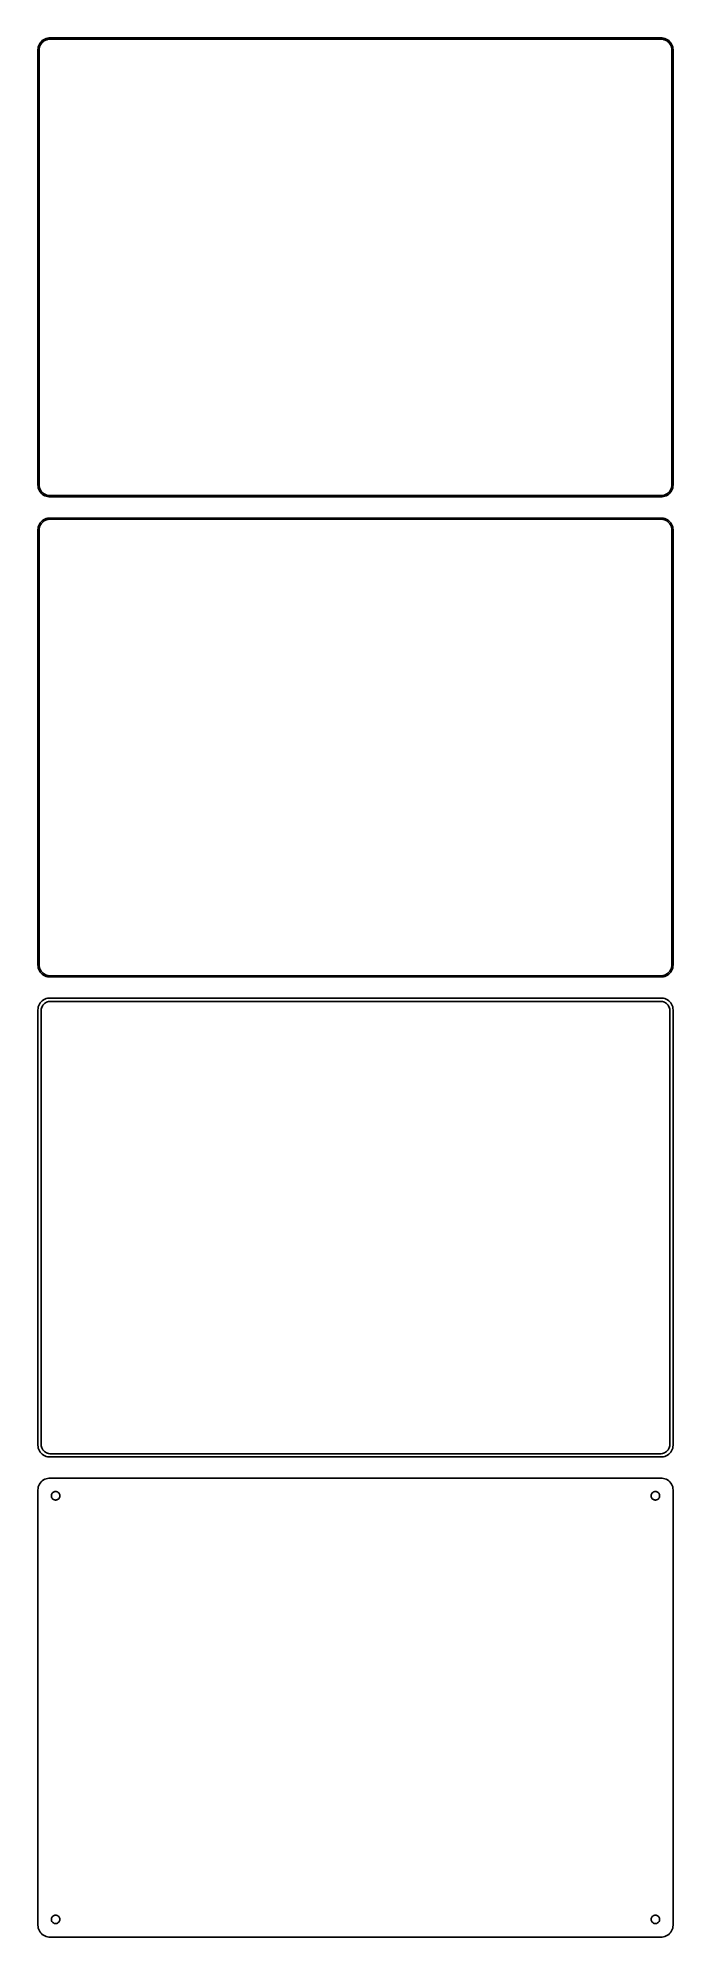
# Model space of a CAD drawing. Header units: metres. Extents: x -135 to 135, y 515 to 1321.
import ezdxf

# ---------------------------------------------------------------- set-up
doc = ezdxf.new("R2010")
doc.units = ezdxf.units.M

msp = doc.modelspace()

# ---------------------------------------------------------------- linework, layer by layer
for p, q in [((-134.961, 1317.13), (-135, 1316.5)), ((-135, 1316.5), (-135, 1131.5)), ((-134.843, 1317.74), (-134.961, 1317.13)), ((-134.649, 1318.34), (-134.843, 1317.74)), ((-134.382, 1318.91), (-134.649, 1318.34)), ((-134.5, 1316.25), (-134.463, 1316.85)), ((-134.5, 1131.75), (-134.5, 1316.25)), ((-134.463, 1316.85), (-134.351, 1317.43)), ((-134.045, 1319.44), (-134.382, 1318.91)), ((-134.351, 1317.43), (-134.166, 1318)), ((-134.166, 1318), (-133.912, 1318.54)), ((-133.645, 1319.92), (-134.045, 1319.44)), ((-133.912, 1318.54), (-133.593, 1319.04)), ((-133.187, 1320.35), (-133.645, 1319.92)), ((-133.593, 1319.04), (-133.213, 1319.5)), ((-133.213, 1319.5), (-132.778, 1319.91)), ((-132.679, 1320.72), (-133.187, 1320.35)), ((-132.778, 1319.91), (-132.295, 1320.26)), ((-132.129, 1321.02), (-132.679, 1320.72)), ((-132.295, 1320.26), (-131.772, 1320.55)), ((-131.545, 1321.26), (-132.129, 1321.02)), ((-131.772, 1320.55), (-131.218, 1320.77)), ((-130.937, 1321.41), (-131.545, 1321.26)), ((-131.218, 1320.77), (-130.64, 1320.92)), ((-130.314, 1321.49), (-130.937, 1321.41)), ((-130.64, 1320.92), (-130.048, 1320.99)), ((130.314, 1321.49), (-130.314, 1321.49)), ((-130.048, 1320.99), (130.048, 1320.99)), ((130.048, 1320.99), (130.64, 1320.92)), ((130.937, 1321.41), (130.314, 1321.49)), ((130.64, 1320.92), (131.218, 1320.77)), ((131.545, 1321.26), (130.937, 1321.41)), ((131.218, 1320.77), (131.772, 1320.55)), ((132.129, 1321.02), (131.545, 1321.26)), ((131.772, 1320.55), (132.295, 1320.26)), ((132.679, 1320.72), (132.129, 1321.02)), ((132.295, 1320.26), (132.778, 1319.91)), ((133.187, 1320.35), (132.679, 1320.72)), ((132.778, 1319.91), (133.213, 1319.5)), ((133.645, 1319.92), (133.187, 1320.35)), ((133.213, 1319.5), (133.593, 1319.04)), ((133.593, 1319.04), (133.912, 1318.54)), ((134.045, 1319.44), (133.645, 1319.92)), ((133.912, 1318.54), (134.166, 1318)), ((134.382, 1318.91), (134.045, 1319.44)), ((134.166, 1318), (134.351, 1317.43)), ((134.351, 1317.43), (134.463, 1316.85)), ((134.649, 1318.34), (134.382, 1318.91)), ((134.463, 1316.85), (134.5, 1316.25)), ((134.5, 1316.25), (134.5, 1131.75)), ((134.843, 1317.74), (134.649, 1318.34)), ((134.961, 1317.13), (134.843, 1317.74)), ((135, 1316.5), (134.961, 1317.13)), ((135, 1131.5), (135, 1316.5)), ((-135, 1131.5), (-134.961, 1130.87)), ((-134.961, 1130.87), (-134.843, 1130.26)), ((-134.843, 1130.26), (-134.649, 1129.66)), ((-134.463, 1131.15), (-134.5, 1131.75)), ((-134.351, 1130.57), (-134.463, 1131.15)), ((-134.166, 1130), (-134.351, 1130.57)), ((-133.912, 1129.46), (-134.166, 1130)), ((134.166, 1130), (133.912, 1129.46)), ((134.351, 1130.57), (134.166, 1130)), ((134.463, 1131.15), (134.351, 1130.57)), ((134.5, 1131.75), (134.463, 1131.15)), ((134.649, 1129.66), (134.843, 1130.26)), ((134.843, 1130.26), (134.961, 1130.87)), ((134.961, 1130.87), (135, 1131.5)), ((-134.649, 1129.66), (-134.382, 1129.09)), ((-134.382, 1129.09), (-134.045, 1128.56)), ((-134.045, 1128.56), (-133.645, 1128.08)), ((-133.593, 1128.96), (-133.912, 1129.46)), ((-133.645, 1128.08), (-133.187, 1127.65)), ((-133.213, 1128.5), (-133.593, 1128.96)), ((-132.778, 1128.09), (-133.213, 1128.5)), ((-133.187, 1127.65), (-132.679, 1127.28)), ((-132.295, 1127.74), (-132.778, 1128.09)), ((-132.679, 1127.28), (-132.129, 1126.98)), ((-131.772, 1127.45), (-132.295, 1127.74)), ((-132.129, 1126.98), (-131.545, 1126.74)), ((-131.218, 1127.23), (-131.772, 1127.45)), ((-131.545, 1126.74), (-130.937, 1126.59)), ((-130.64, 1127.08), (-131.218, 1127.23)), ((-130.937, 1126.59), (-130.314, 1126.51)), ((-130.048, 1127.01), (-130.64, 1127.08)), ((-130.314, 1126.51), (130.314, 1126.51)), ((130.048, 1127.01), (-130.048, 1127.01)), ((130.64, 1127.08), (130.048, 1127.01)), ((130.314, 1126.51), (130.937, 1126.59)), ((131.218, 1127.23), (130.64, 1127.08)), ((130.937, 1126.59), (131.545, 1126.74)), ((131.772, 1127.45), (131.218, 1127.23)), ((131.545, 1126.74), (132.129, 1126.98)), ((132.295, 1127.74), (131.772, 1127.45)), ((132.129, 1126.98), (132.679, 1127.28)), ((132.778, 1128.09), (132.295, 1127.74)), ((132.679, 1127.28), (133.187, 1127.65)), ((133.213, 1128.5), (132.778, 1128.09)), ((133.187, 1127.65), (133.645, 1128.08)), ((133.593, 1128.96), (133.213, 1128.5)), ((133.912, 1129.46), (133.593, 1128.96)), ((133.645, 1128.08), (134.045, 1128.56)), ((134.045, 1128.56), (134.382, 1129.09)), ((134.382, 1129.09), (134.649, 1129.66)), ((-134.843, 1113.74), (-134.961, 1113.13)), ((-134.649, 1114.34), (-134.843, 1113.74)), ((-134.382, 1114.91), (-134.649, 1114.34)), ((-134.045, 1115.44), (-134.382, 1114.91)), ((-134.351, 1113.43), (-134.166, 1114)), ((-134.166, 1114), (-133.912, 1114.54)), ((-133.645, 1115.92), (-134.045, 1115.44)), ((-133.912, 1114.54), (-133.593, 1115.04)), ((-133.187, 1116.35), (-133.645, 1115.92)), ((-133.593, 1115.04), (-133.213, 1115.5)), ((-133.213, 1115.5), (-132.778, 1115.91)), ((-132.679, 1116.72), (-133.187, 1116.35)), ((-132.778, 1115.91), (-132.295, 1116.26)), ((-132.129, 1117.02), (-132.679, 1116.72)), ((-132.295, 1116.26), (-131.772, 1116.55)), ((-131.545, 1117.26), (-132.129, 1117.02)), ((-131.772, 1116.55), (-131.218, 1116.77)), ((-130.937, 1117.41), (-131.545, 1117.26)), ((-131.218, 1116.77), (-130.64, 1116.92)), ((-130.314, 1117.49), (-130.937, 1117.41)), ((-130.64, 1116.92), (-130.048, 1116.99)), ((130.314, 1117.49), (-130.314, 1117.49)), ((-130.048, 1116.99), (130.048, 1116.99)), ((130.048, 1116.99), (130.64, 1116.92)), ((130.937, 1117.41), (130.314, 1117.49)), ((130.64, 1116.92), (131.218, 1116.77)), ((131.545, 1117.26), (130.937, 1117.41)), ((131.218, 1116.77), (131.772, 1116.55)), ((132.129, 1117.02), (131.545, 1117.26)), ((131.772, 1116.55), (132.295, 1116.26)), ((132.679, 1116.72), (132.129, 1117.02)), ((132.295, 1116.26), (132.778, 1115.91)), ((133.187, 1116.35), (132.679, 1116.72)), ((132.778, 1115.91), (133.213, 1115.5)), ((133.645, 1115.92), (133.187, 1116.35)), ((133.213, 1115.5), (133.593, 1115.04)), ((133.593, 1115.04), (133.912, 1114.54)), ((134.045, 1115.44), (133.645, 1115.92)), ((133.912, 1114.54), (134.166, 1114)), ((134.382, 1114.91), (134.045, 1115.44)), ((134.166, 1114), (134.351, 1113.43)), ((134.649, 1114.34), (134.382, 1114.91)), ((134.843, 1113.74), (134.649, 1114.34)), ((134.961, 1113.13), (134.843, 1113.74)), ((-134.961, 1113.13), (-135, 1112.5)), ((-135, 1112.5), (-135, 927.5)), ((-134.5, 1112.25), (-134.463, 1112.85)), ((-134.5, 927.75), (-134.5, 1112.25)), ((-134.463, 1112.85), (-134.351, 1113.43)), ((134.351, 1113.43), (134.463, 1112.85)), ((134.463, 1112.85), (134.5, 1112.25)), ((134.5, 1112.25), (134.5, 927.75)), ((135, 1112.5), (134.961, 1113.13)), ((135, 927.5), (135, 1112.5)), ((-135, 927.5), (-134.961, 926.873)), ((-134.961, 926.873), (-134.843, 926.257)), ((-134.843, 926.257), (-134.649, 925.659)), ((-134.649, 925.659), (-134.382, 925.091)), ((-134.463, 927.155), (-134.5, 927.75)), ((-134.351, 926.569), (-134.463, 927.155)), ((-134.382, 925.091), (-134.045, 924.561)), ((-134.166, 926.001), (-134.351, 926.569)), ((-133.912, 925.462), (-134.166, 926.001)), ((-134.045, 924.561), (-133.645, 924.077)), ((-133.593, 924.958), (-133.912, 925.462)), ((-133.645, 924.077), (-133.187, 923.647)), ((-133.213, 924.498), (-133.593, 924.958)), ((-132.778, 924.09), (-133.213, 924.498)), ((-133.187, 923.647), (-132.679, 923.278)), ((-132.295, 923.739), (-132.778, 924.09)), ((-132.679, 923.278), (-132.129, 922.976)), ((-131.772, 923.452), (-132.295, 923.739)), ((-132.129, 922.976), (-131.545, 922.745)), ((-131.218, 923.232), (-131.772, 923.452)), ((-131.545, 922.745), (-130.937, 922.589)), ((-130.64, 923.084), (-131.218, 923.232)), ((-130.937, 922.589), (-130.314, 922.51)), ((-130.048, 923.009), (-130.64, 923.084)), ((-130.314, 922.51), (130.314, 922.51)), ((130.048, 923.009), (-130.048, 923.009)), ((130.64, 923.084), (130.048, 923.009)), ((130.314, 922.51), (130.937, 922.589)), ((131.218, 923.232), (130.64, 923.084)), ((130.937, 922.589), (131.545, 922.745)), ((131.772, 923.452), (131.218, 923.232)), ((131.545, 922.745), (132.129, 922.976)), ((132.295, 923.739), (131.772, 923.452)), ((132.129, 922.976), (132.679, 923.278)), ((132.778, 924.09), (132.295, 923.739)), ((132.679, 923.278), (133.187, 923.647)), ((133.213, 924.498), (132.778, 924.09)), ((133.187, 923.647), (133.645, 924.077)), ((133.593, 924.958), (133.213, 924.498)), ((133.912, 925.462), (133.593, 924.958)), ((133.645, 924.077), (134.045, 924.561)), ((134.166, 926.001), (133.912, 925.462)), ((134.045, 924.561), (134.382, 925.091)), ((134.351, 926.569), (134.166, 926.001)), ((134.463, 927.155), (134.351, 926.569)), ((134.382, 925.091), (134.649, 925.659)), ((134.5, 927.75), (134.463, 927.155)), ((134.649, 925.659), (134.843, 926.257)), ((134.843, 926.257), (134.961, 926.873)), ((134.961, 926.873), (135, 927.5)), ((-133.645, 911.923), (-134.045, 911.439)), ((-133.187, 912.353), (-133.645, 911.923)), ((-132.679, 912.722), (-133.187, 912.353)), ((-132.129, 913.024), (-132.679, 912.722)), ((-131.545, 913.255), (-132.129, 913.024)), ((-130.937, 913.411), (-131.545, 913.255)), ((-131.398, 911.751), (-130.946, 911.93)), ((-130.946, 911.93), (-130.475, 912.051)), ((-130.314, 913.49), (-130.937, 913.411)), ((-130.475, 912.051), (-129.993, 912.112)), ((130.314, 913.49), (-130.314, 913.49)), ((-129.993, 912.112), (129.993, 912.112)), ((129.993, 912.112), (130.475, 912.051)), ((130.937, 913.411), (130.314, 913.49)), ((130.475, 912.051), (130.946, 911.93)), ((131.545, 913.255), (130.937, 913.411)), ((130.946, 911.93), (131.398, 911.751)), ((132.129, 913.024), (131.545, 913.255)), ((132.679, 912.722), (132.129, 913.024)), ((133.187, 912.353), (132.679, 912.722)), ((133.645, 911.923), (133.187, 912.353)), ((134.045, 911.439), (133.645, 911.923)), ((-134.961, 909.127), (-135, 908.5)), ((-135, 908.5), (-135, 723.5)), ((-134.843, 909.743), (-134.961, 909.127)), ((-134.649, 910.341), (-134.843, 909.743)), ((-134.382, 910.909), (-134.649, 910.341)), ((-134.045, 911.439), (-134.382, 910.909)), ((-133.619, 908.25), (-133.589, 908.735)), ((-133.619, 723.75), (-133.619, 908.25)), ((-133.589, 908.735), (-133.498, 909.212)), ((-133.498, 909.212), (-133.348, 909.674)), ((-133.348, 909.674), (-133.141, 910.114)), ((-133.141, 910.114), (-132.88, 910.524)), ((-132.88, 910.524), (-132.571, 910.899)), ((-132.571, 910.899), (-132.216, 911.231)), ((-132.216, 911.231), (-131.823, 911.517)), ((-131.823, 911.517), (-131.398, 911.751)), ((131.398, 911.751), (131.823, 911.517)), ((131.823, 911.517), (132.216, 911.231)), ((132.216, 911.231), (132.571, 910.899)), ((132.571, 910.899), (132.88, 910.524)), ((132.88, 910.524), (133.141, 910.114)), ((133.141, 910.114), (133.348, 909.674)), ((133.348, 909.674), (133.498, 909.212)), ((133.498, 909.212), (133.589, 908.735)), ((133.589, 908.735), (133.619, 908.25)), ((133.619, 908.25), (133.619, 723.75)), ((134.382, 910.909), (134.045, 911.439)), ((134.649, 910.341), (134.382, 910.909)), ((134.843, 909.743), (134.649, 910.341)), ((134.961, 909.127), (134.843, 909.743)), ((135, 908.5), (134.961, 909.127)), ((135, 723.5), (135, 908.5)), ((-135, 723.5), (-134.961, 722.873)), ((-134.961, 722.873), (-134.843, 722.257)), ((-134.843, 722.257), (-134.649, 721.659)), ((-134.649, 721.659), (-134.382, 721.091)), ((-134.382, 721.091), (-134.045, 720.561)), ((-134.045, 720.561), (-133.645, 720.077)), ((-133.645, 720.077), (-133.187, 719.647)), ((-133.589, 723.265), (-133.619, 723.75)), ((-133.498, 722.788), (-133.589, 723.265)), ((-133.348, 722.326), (-133.498, 722.788)), ((-133.141, 721.886), (-133.348, 722.326)), ((-133.187, 719.647), (-132.679, 719.278)), ((-132.88, 721.476), (-133.141, 721.886)), ((-132.571, 721.101), (-132.88, 721.476)), ((-132.679, 719.278), (-132.129, 718.976)), ((-132.216, 720.769), (-132.571, 721.101)), ((-131.823, 720.483), (-132.216, 720.769)), ((-132.129, 718.976), (-131.545, 718.745)), ((-131.398, 720.249), (-131.823, 720.483)), ((-131.545, 718.745), (-130.937, 718.589)), ((-130.946, 720.07), (-131.398, 720.249)), ((-130.475, 719.949), (-130.946, 720.07)), ((-130.937, 718.589), (-130.314, 718.51)), ((-129.993, 719.888), (-130.475, 719.949)), ((-130.314, 718.51), (130.314, 718.51)), ((129.993, 719.888), (-129.993, 719.888)), ((130.475, 719.949), (129.993, 719.888)), ((130.314, 718.51), (130.937, 718.589)), ((130.946, 720.07), (130.475, 719.949)), ((130.937, 718.589), (131.545, 718.745)), ((131.398, 720.249), (130.946, 720.07)), ((131.823, 720.483), (131.398, 720.249)), ((131.545, 718.745), (132.129, 718.976)), ((132.216, 720.769), (131.823, 720.483)), ((132.129, 718.976), (132.679, 719.278)), ((132.571, 721.101), (132.216, 720.769)), ((132.88, 721.476), (132.571, 721.101)), ((132.679, 719.278), (133.187, 719.647)), ((133.141, 721.886), (132.88, 721.476)), ((133.348, 722.326), (133.141, 721.886)), ((133.187, 719.647), (133.645, 720.077)), ((133.498, 722.788), (133.348, 722.326)), ((133.589, 723.265), (133.498, 722.788)), ((133.619, 723.75), (133.589, 723.265)), ((133.645, 720.077), (134.045, 720.561)), ((134.045, 720.561), (134.382, 721.091)), ((134.382, 721.091), (134.649, 721.659)), ((134.649, 721.659), (134.843, 722.257)), ((134.843, 722.257), (134.961, 722.873)), ((134.961, 722.873), (135, 723.5)), ((-134.961, 705.127), (-135, 704.5)), ((-135, 704.5), (-135, 519.5)), ((-134.843, 705.743), (-134.961, 705.127)), ((-134.649, 706.341), (-134.843, 705.743)), ((-134.382, 706.909), (-134.649, 706.341)), ((-134.045, 707.439), (-134.382, 706.909)), ((-133.645, 707.923), (-134.045, 707.439)), ((-133.187, 708.353), (-133.645, 707.923)), ((-132.679, 708.722), (-133.187, 708.353)), ((-132.129, 709.024), (-132.679, 708.722)), ((-131.545, 709.255), (-132.129, 709.024)), ((-130.937, 709.411), (-131.545, 709.255)), ((-130.314, 709.49), (-130.937, 709.411)), ((130.314, 709.49), (-130.314, 709.49)), ((-129.3, 702), (-129.286, 702.226)), ((-129.286, 702.226), (-129.243, 702.448)), ((-129.243, 702.448), (-129.174, 702.663)), ((-129.174, 702.663), (-129.077, 702.867)), ((-129.077, 702.867), (-128.956, 703.058)), ((-128.956, 703.058), (-128.812, 703.232)), ((-128.812, 703.232), (-128.647, 703.387)), ((-128.647, 703.387), (-128.464, 703.52)), ((-128.464, 703.52), (-128.266, 703.629)), ((-128.266, 703.629), (-128.056, 703.712)), ((-128.056, 703.712), (-127.837, 703.768)), ((-127.837, 703.768), (-127.613, 703.796)), ((-127.613, 703.796), (-127.387, 703.796)), ((-127.387, 703.796), (-127.163, 703.768)), ((-127.163, 703.768), (-126.944, 703.712)), ((-126.944, 703.712), (-126.734, 703.629)), ((-126.734, 703.629), (-126.536, 703.52)), ((-126.536, 703.52), (-126.353, 703.387)), ((-126.353, 703.387), (-126.188, 703.232)), ((-126.188, 703.232), (-126.044, 703.058)), ((-126.044, 703.058), (-125.923, 702.867)), ((-125.923, 702.867), (-125.826, 702.663)), ((-125.826, 702.663), (-125.757, 702.448)), ((-125.757, 702.448), (-125.714, 702.226)), ((-125.714, 702.226), (-125.7, 702)), ((125.7, 702), (125.714, 702.226)), ((125.714, 702.226), (125.757, 702.448)), ((125.757, 702.448), (125.826, 702.663)), ((125.826, 702.663), (125.923, 702.867)), ((125.923, 702.867), (126.044, 703.058)), ((126.044, 703.058), (126.188, 703.232)), ((126.188, 703.232), (126.353, 703.387)), ((126.353, 703.387), (126.536, 703.52)), ((126.536, 703.52), (126.734, 703.629)), ((126.734, 703.629), (126.944, 703.712)), ((126.944, 703.712), (127.163, 703.768)), ((127.163, 703.768), (127.387, 703.796)), ((127.387, 703.796), (127.613, 703.796)), ((127.613, 703.796), (127.837, 703.768)), ((127.837, 703.768), (128.056, 703.712)), ((128.056, 703.712), (128.266, 703.629)), ((128.266, 703.629), (128.464, 703.52)), ((128.464, 703.52), (128.647, 703.387)), ((128.647, 703.387), (128.812, 703.232)), ((128.812, 703.232), (128.956, 703.058)), ((128.956, 703.058), (129.077, 702.867)), ((129.077, 702.867), (129.174, 702.663)), ((129.174, 702.663), (129.243, 702.448)), ((129.243, 702.448), (129.286, 702.226)), ((129.286, 702.226), (129.3, 702)), ((130.937, 709.411), (130.314, 709.49)), ((131.545, 709.255), (130.937, 709.411)), ((132.129, 709.024), (131.545, 709.255)), ((132.679, 708.722), (132.129, 709.024)), ((133.187, 708.353), (132.679, 708.722)), ((133.645, 707.923), (133.187, 708.353)), ((134.045, 707.439), (133.645, 707.923)), ((134.382, 706.909), (134.045, 707.439)), ((134.649, 706.341), (134.382, 706.909)), ((134.843, 705.743), (134.649, 706.341)), ((134.961, 705.127), (134.843, 705.743)), ((135, 704.5), (134.961, 705.127)), ((135, 519.5), (135, 704.5)), ((-129.286, 701.774), (-129.3, 702)), ((-129.243, 701.552), (-129.286, 701.774)), ((-129.174, 701.337), (-129.243, 701.552)), ((-129.077, 701.133), (-129.174, 701.337)), ((-128.956, 700.942), (-129.077, 701.133)), ((-128.812, 700.768), (-128.956, 700.942)), ((-128.647, 700.613), (-128.812, 700.768)), ((-128.464, 700.48), (-128.647, 700.613)), ((-128.266, 700.371), (-128.464, 700.48)), ((-128.056, 700.288), (-128.266, 700.371)), ((-127.837, 700.232), (-128.056, 700.288)), ((-127.613, 700.204), (-127.837, 700.232)), ((-127.387, 700.204), (-127.613, 700.204)), ((-127.163, 700.232), (-127.387, 700.204)), ((-126.944, 700.288), (-127.163, 700.232)), ((-126.734, 700.371), (-126.944, 700.288)), ((-126.536, 700.48), (-126.734, 700.371)), ((-126.353, 700.613), (-126.536, 700.48)), ((-126.188, 700.768), (-126.353, 700.613)), ((-126.044, 700.942), (-126.188, 700.768)), ((-125.923, 701.133), (-126.044, 700.942)), ((-125.826, 701.337), (-125.923, 701.133)), ((-125.757, 701.552), (-125.826, 701.337)), ((-125.714, 701.774), (-125.757, 701.552)), ((-125.7, 702), (-125.714, 701.774)), ((125.714, 701.774), (125.7, 702)), ((125.757, 701.552), (125.714, 701.774)), ((125.826, 701.337), (125.757, 701.552)), ((125.923, 701.133), (125.826, 701.337)), ((126.044, 700.942), (125.923, 701.133)), ((126.188, 700.768), (126.044, 700.942)), ((126.353, 700.613), (126.188, 700.768)), ((126.536, 700.48), (126.353, 700.613)), ((126.734, 700.371), (126.536, 700.48)), ((126.944, 700.288), (126.734, 700.371)), ((127.163, 700.232), (126.944, 700.288)), ((127.387, 700.204), (127.163, 700.232)), ((127.613, 700.204), (127.387, 700.204)), ((127.837, 700.232), (127.613, 700.204)), ((128.056, 700.288), (127.837, 700.232)), ((128.266, 700.371), (128.056, 700.288)), ((128.464, 700.48), (128.266, 700.371)), ((128.647, 700.613), (128.464, 700.48)), ((128.812, 700.768), (128.647, 700.613)), ((128.956, 700.942), (128.812, 700.768)), ((129.077, 701.133), (128.956, 700.942)), ((129.174, 701.337), (129.077, 701.133)), ((129.243, 701.552), (129.174, 701.337)), ((129.286, 701.774), (129.243, 701.552)), ((129.3, 702), (129.286, 701.774)), ((-135, 519.5), (-134.961, 518.873)), ((-134.961, 518.873), (-134.843, 518.257)), ((-134.843, 518.257), (-134.649, 517.659)), ((-134.649, 517.659), (-134.382, 517.091)), ((-134.382, 517.091), (-134.045, 516.561)), ((-134.045, 516.561), (-133.645, 516.077)), ((-129.3, 522), (-129.286, 522.226)), ((-129.286, 521.774), (-129.3, 522)), ((-129.286, 522.226), (-129.243, 522.448)), ((-129.243, 521.552), (-129.286, 521.774)), ((-129.243, 522.448), (-129.174, 522.663)), ((-129.174, 521.337), (-129.243, 521.552)), ((-129.174, 522.663), (-129.077, 522.867)), ((-129.077, 521.133), (-129.174, 521.337)), ((-129.077, 522.867), (-128.956, 523.058)), ((-128.956, 520.942), (-129.077, 521.133)), ((-128.956, 523.058), (-128.812, 523.232)), ((-128.812, 520.768), (-128.956, 520.942)), ((-128.812, 523.232), (-128.647, 523.387)), ((-128.647, 520.613), (-128.812, 520.768)), ((-128.647, 523.387), (-128.464, 523.52)), ((-128.464, 520.48), (-128.647, 520.613)), ((-128.464, 523.52), (-128.266, 523.629)), ((-128.266, 520.371), (-128.464, 520.48)), ((-128.266, 523.629), (-128.056, 523.712)), ((-128.056, 520.288), (-128.266, 520.371)), ((-128.056, 523.712), (-127.837, 523.768)), ((-127.837, 520.232), (-128.056, 520.288)), ((-127.837, 523.768), (-127.613, 523.796)), ((-127.613, 520.204), (-127.837, 520.232)), ((-127.613, 523.796), (-127.387, 523.796)), ((-127.387, 520.204), (-127.613, 520.204)), ((-127.387, 523.796), (-127.163, 523.768)), ((-127.163, 520.232), (-127.387, 520.204)), ((-127.163, 523.768), (-126.944, 523.712)), ((-126.944, 520.288), (-127.163, 520.232)), ((-126.944, 523.712), (-126.734, 523.629)), ((-126.734, 520.371), (-126.944, 520.288)), ((-126.734, 523.629), (-126.536, 523.52)), ((-126.536, 520.48), (-126.734, 520.371)), ((-126.536, 523.52), (-126.353, 523.387)), ((-126.353, 520.613), (-126.536, 520.48)), ((-126.353, 523.387), (-126.188, 523.232)), ((-126.188, 520.768), (-126.353, 520.613)), ((-126.188, 523.232), (-126.044, 523.058)), ((-126.044, 520.942), (-126.188, 520.768)), ((-126.044, 523.058), (-125.923, 522.867)), ((-125.923, 521.133), (-126.044, 520.942)), ((-125.923, 522.867), (-125.826, 522.663)), ((-125.826, 521.337), (-125.923, 521.133)), ((-125.826, 522.663), (-125.757, 522.448)), ((-125.757, 521.552), (-125.826, 521.337)), ((-125.757, 522.448), (-125.714, 522.226)), ((-125.714, 521.774), (-125.757, 521.552)), ((-125.714, 522.226), (-125.7, 522)), ((-125.7, 522), (-125.714, 521.774)), ((125.7, 522), (125.714, 522.226)), ((125.714, 521.774), (125.7, 522)), ((125.714, 522.226), (125.757, 522.448)), ((125.757, 521.552), (125.714, 521.774)), ((125.757, 522.448), (125.826, 522.663)), ((125.826, 521.337), (125.757, 521.552)), ((125.826, 522.663), (125.923, 522.867)), ((125.923, 521.133), (125.826, 521.337)), ((125.923, 522.867), (126.044, 523.058)), ((126.044, 520.942), (125.923, 521.133)), ((126.044, 523.058), (126.188, 523.232)), ((126.188, 520.768), (126.044, 520.942)), ((126.188, 523.232), (126.353, 523.387)), ((126.353, 520.613), (126.188, 520.768)), ((126.353, 523.387), (126.536, 523.52)), ((126.536, 520.48), (126.353, 520.613)), ((126.536, 523.52), (126.734, 523.629)), ((126.734, 520.371), (126.536, 520.48)), ((126.734, 523.629), (126.944, 523.712)), ((126.944, 520.288), (126.734, 520.371)), ((126.944, 523.712), (127.163, 523.768)), ((127.163, 520.232), (126.944, 520.288)), ((127.163, 523.768), (127.387, 523.796)), ((127.387, 520.204), (127.163, 520.232)), ((127.387, 523.796), (127.613, 523.796)), ((127.613, 520.204), (127.387, 520.204)), ((127.613, 523.796), (127.837, 523.768)), ((127.837, 520.232), (127.613, 520.204)), ((127.837, 523.768), (128.056, 523.712)), ((128.056, 520.288), (127.837, 520.232)), ((128.056, 523.712), (128.266, 523.629)), ((128.266, 520.371), (128.056, 520.288)), ((128.266, 523.629), (128.464, 523.52)), ((128.464, 520.48), (128.266, 520.371)), ((128.464, 523.52), (128.647, 523.387)), ((128.647, 520.613), (128.464, 520.48)), ((128.647, 523.387), (128.812, 523.232)), ((128.812, 520.768), (128.647, 520.613)), ((128.812, 523.232), (128.956, 523.058)), ((128.956, 520.942), (128.812, 520.768)), ((128.956, 523.058), (129.077, 522.867)), ((129.077, 521.133), (128.956, 520.942)), ((129.077, 522.867), (129.174, 522.663)), ((129.174, 521.337), (129.077, 521.133)), ((129.174, 522.663), (129.243, 522.448)), ((129.243, 521.552), (129.174, 521.337)), ((129.243, 522.448), (129.286, 522.226)), ((129.286, 521.774), (129.243, 521.552)), ((129.286, 522.226), (129.3, 522)), ((129.3, 522), (129.286, 521.774)), ((133.645, 516.077), (134.045, 516.561)), ((134.045, 516.561), (134.382, 517.091)), ((134.382, 517.091), (134.649, 517.659)), ((134.649, 517.659), (134.843, 518.257)), ((134.843, 518.257), (134.961, 518.873)), ((134.961, 518.873), (135, 519.5)), ((-133.645, 516.077), (-133.187, 515.647)), ((-133.187, 515.647), (-132.679, 515.278)), ((-132.679, 515.278), (-132.129, 514.976)), ((-132.129, 514.976), (-131.545, 514.745)), ((-131.545, 514.745), (-130.937, 514.589)), ((-130.937, 514.589), (-130.314, 514.51)), ((-130.314, 514.51), (130.314, 514.51)), ((130.314, 514.51), (130.937, 514.589)), ((130.937, 514.589), (131.545, 514.745)), ((131.545, 514.745), (132.129, 514.976)), ((132.129, 514.976), (132.679, 515.278)), ((132.679, 515.278), (133.187, 515.647)), ((133.187, 515.647), (133.645, 516.077))]:
    msp.add_line(p, q)

doc.saveas('drawing.dxf')
